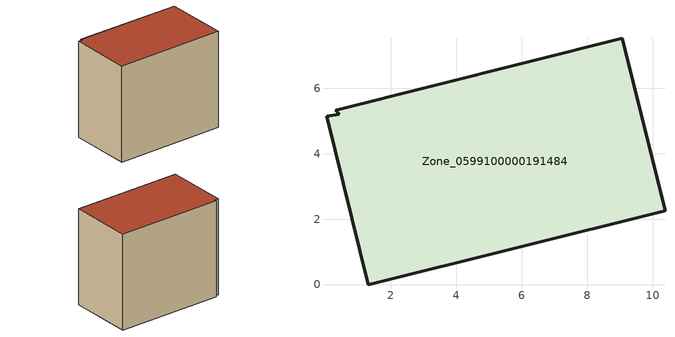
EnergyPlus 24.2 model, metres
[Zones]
Zone_0599100000191484
 floor ground (C_G): 0.03,5.14 0.41,5.21 0.32,5.33 9.06,7.52 10.37,2.26 1.31,0 z0
 wall outside (C_F): 10.37,2.26 9.06,7.52 0.32,5.33 0.41,5.21 0.03,5.14 1.31,0 10.37,2.26 z0:8.17
 roof outside (C_R): 0.41,5.21 0.03,5.14 1.31,0 10.37,2.26 9.06,7.52 0.32,5.33 z8.17
[BUILDING]
Pand.0599100000191484: North Axis=0; Terrain=City; Loads Convergence Tolerance Value=0.04; Temperature Convergence Tolerance Value=0.4; Solar Distribution=FullExterior; Maximum Number of Warmup Days=25; Minimum Number of Warmup Days=1
[Site:Location]
Rotterdam.The.Hague.AP_ZH_NLD Design_Conditions: Latitude=51.96; Longitude=4.45; Time Zone=1; Elevation=-4.5
[SITE:GROUNDTEMPERATURE:BUILDINGSURFACE]
18, 18, 18, 18, 18, 18, 18, 18, 18, 18, 18, 18
[MATERIAL] Thermal Absorptance=0.9; Solar Absorptance=0.7; Visible Absorptance=0.7
Name | Roughness | Thickness | Conductivity | Density | Specific Heat
G.TC.1975-1991 | MediumSmooth | 0.15 | 0.288461 | 540 | 1210
F.TC.1975-1991 | Rough | 0.3 | 0.230769 | 1920 | 840
R.TC.1975-1991 | MediumRough | 0.2 | 0.153846 | 1500 | 1000
[CONSTRUCTION]
C_G: G.TC.1975-1991
C_F: F.TC.1975-1991
C_R: R.TC.1975-1991
[ZONE]
Zone_0599100000191484: Type=1; Multiplier=1; Ceiling Height=Autocalculate; Volume=Autocalculate; Floor Area=autocalculate; Part of Total Floor Area=Yes
[ZONEINFILTRATION:DESIGNFLOWRATE]
Infil_Zone_0599100000191484: Zone or ZoneList or Space or SpaceList=Zone_0599100000191484; Schedule=AlwaysOn; Design Flow Rate Calculation Method=Flow/Area; Flow Rate per Floor Area=0.003; Constant Term Coefficient=1; Temperature Term Coefficient=0; Velocity Term Coefficient=0; Velocity Squared Term Coefficient=0
[HVACTEMPLATE:ZONE:IDEALLOADSAIRSYSTEM]
Zone_0599100000191484: Maximum Heating Supply Air Temperature=50; Minimum Cooling Supply Air Temperature=13; Maximum Heating Supply Air Humidity Ratio=0.0156; Minimum Cooling Supply Air Humidity Ratio=0.0077; Heating Limit=NoLimit; Cooling Limit=NoLimit; Dehumidification Control Type=ConstantSensibleHeatRatio; Cooling Sensible Heat Ratio=0.7; Dehumidification Setpoint=60; Humidification Control Type=None; Humidification Setpoint=30; Outdoor Air Method=None; Outdoor Air Flow Rate per Person=0.00944; Outdoor Air Flow Rate per Zone Floor Area=0; Outdoor Air Flow Rate per Zone=0; Demand Controlled Ventilation Type=None; Outdoor Air Economizer Type=NoEconomizer; Heat Recovery Type=None; Sensible Heat Recovery Effectiveness=0.7; Latent Heat Recovery Effectiveness=0.65
[ZONECONTROL:THERMOSTAT]
ThermostatControl_Zone_0599100000191484: Zone or ZoneList=Zone_0599100000191484; Control Type Schedule=DualSetpointControlType; Control 1=Thermostat_Zone_0599100000191484; Temperature Difference Between Cutout And Setpoint=0
[THERMOSTATSETPOINT:DUALSETPOINT]
Thermostat_Zone_0599100000191484: Heating Setpoint Temperature Schedule=HeatingSetpoint_Zone_0599100000191484; Cooling Setpoint Temperature Schedule=CoolingSetpoint_Zone_0599100000191484
[SCHEDULE:COMPACT]
HeatingSetpoint_Zone_0599100000191484: Through: 12/31, For: AllDays, Until: 24:00, 21
CoolingSetpoint_Zone_0599100000191484: Through: 12/31, For: AllDays, Until: 24:00, 24
DualSetpointControlType: Through: 12/31, For: AllDays, Until: 24:00, 4
AlwaysOn: Through: 12/31, For: AllDays, Until: 24:00, 1
